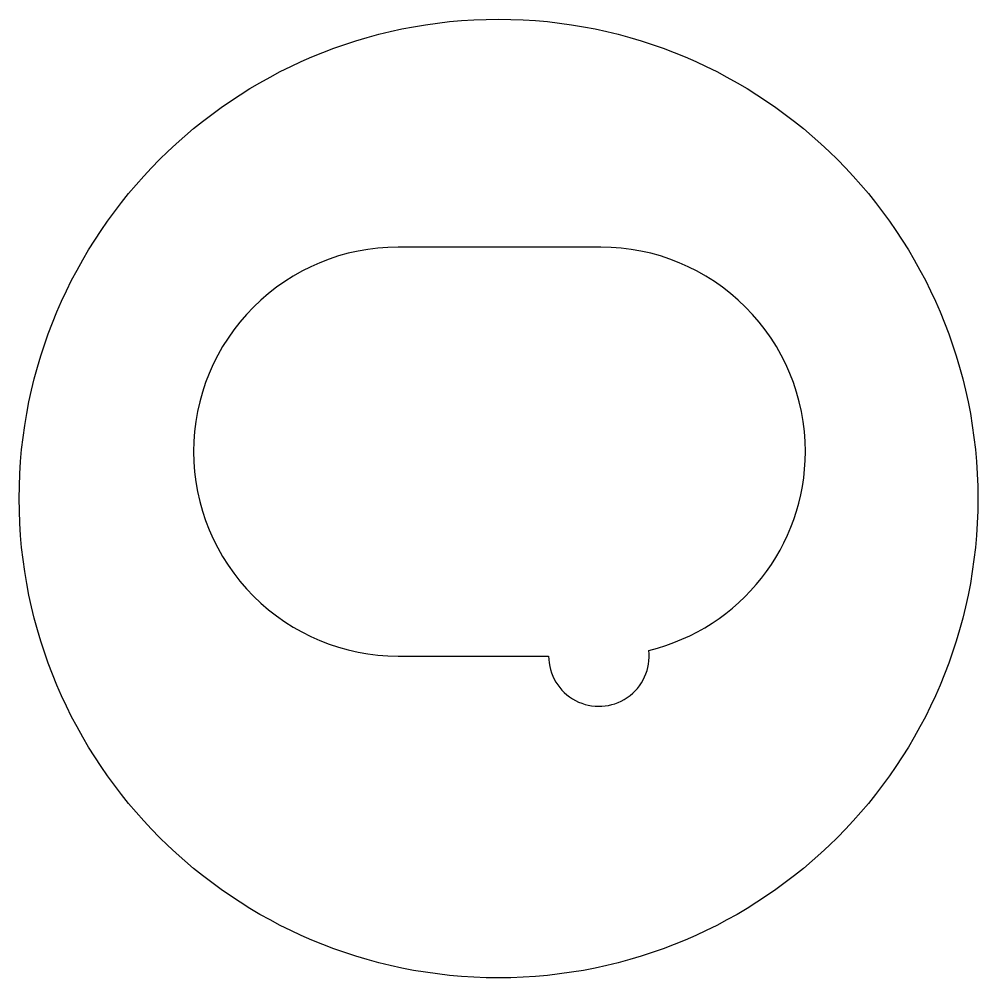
# Model space of a CAD drawing. Extents: x 426 to 454.6, y 686.5 to 715.1.
import ezdxf

# ---------------------------------------------------------------- set-up
doc = ezdxf.new("R2010")
doc.units = 0
doc.layers.get('0').update_dxf_attribs({"linetype": 'CONTINUOUS'})

msp = doc.modelspace()

# ---------------------------------------------------------------- linework, layer by layer
msp.add_lwpolyline([(431.183, 702.208, 0.414214), (437.283, 696.108), (441.773, 696.108, 1.058487), (444.763, 696.278, 0.346472), (449.433, 702.208, 0.414214), (443.333, 708.308), (437.283, 708.308, 0.414214)], format="xyb", close=True)
msp.add_circle((440.278, 700.808), 14.3)

doc.saveas('drawing.dxf')
